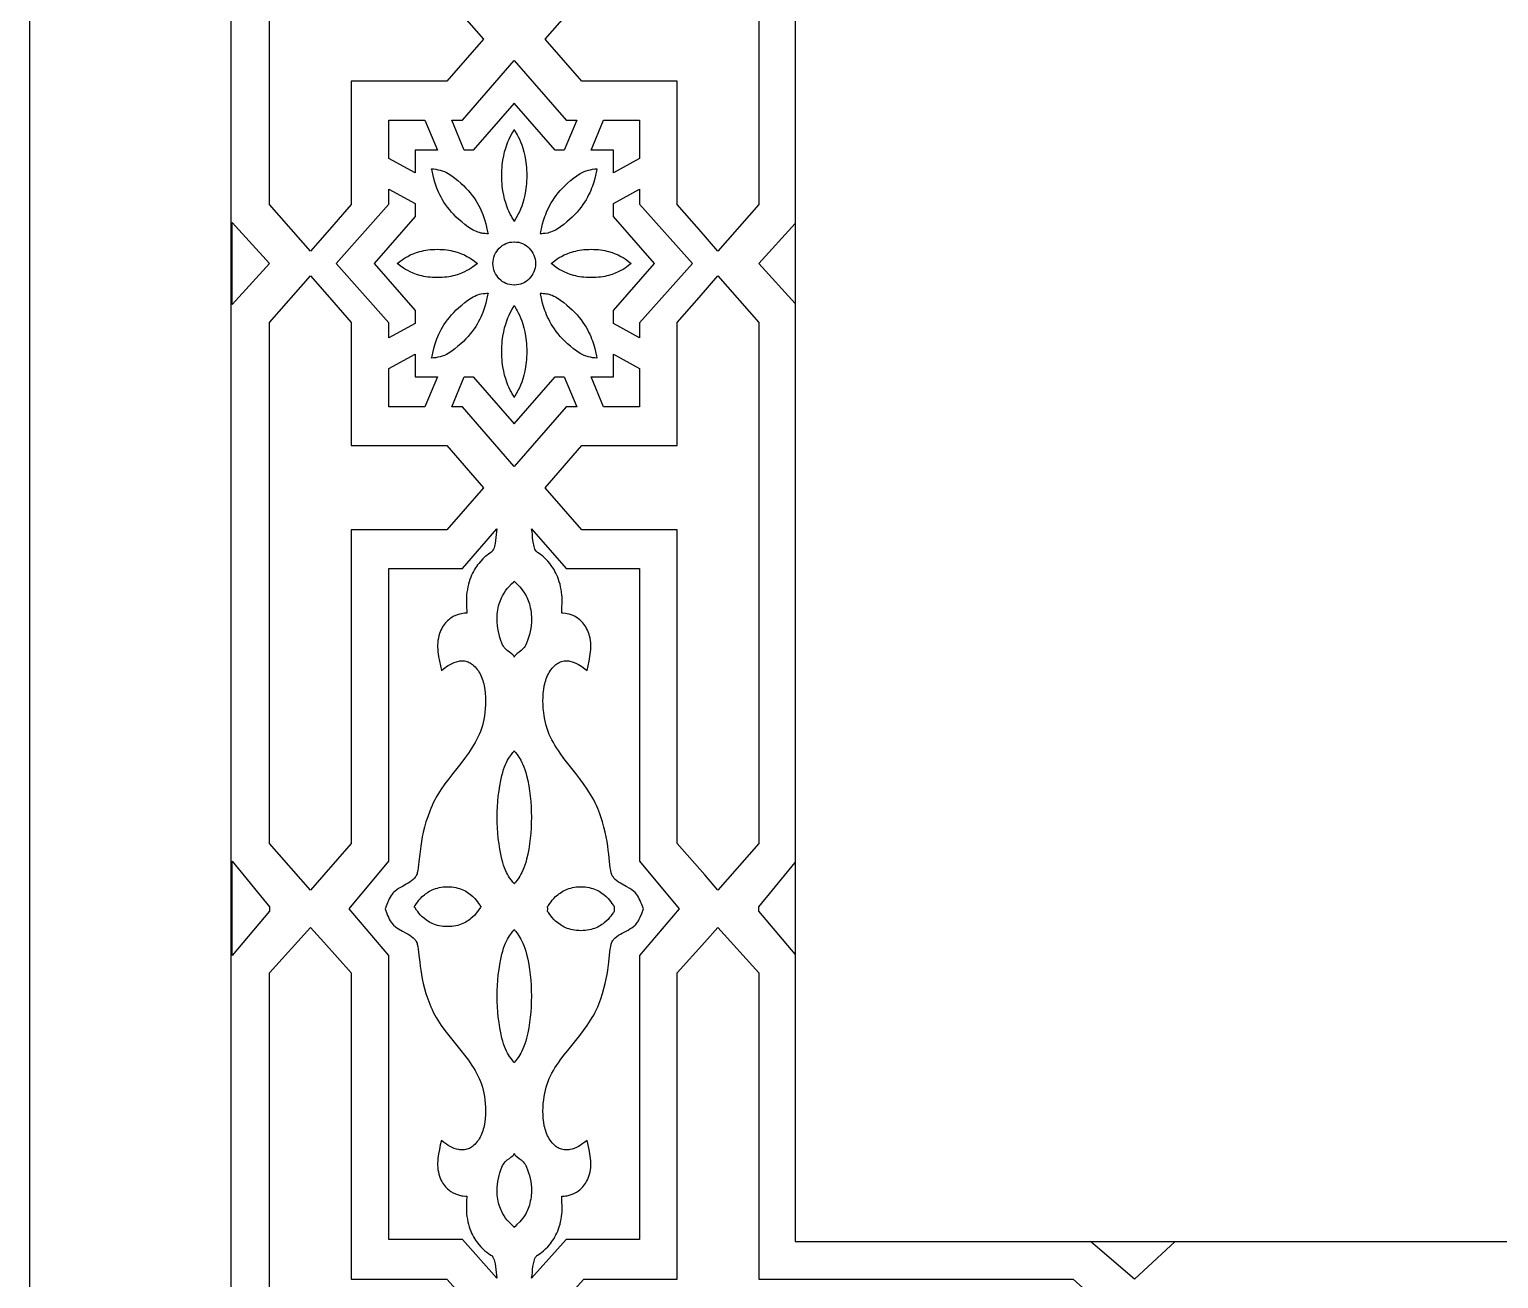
# Model space of a CAD drawing. Extents: x -350 to 350, y -610 to 610.
# Drawn here: x -350 to -167.8, y -524.8 to -369.9 of the extents above; entities that cross this region are included whole.
import ezdxf

# ---------------------------------------------------------------- set-up
doc = ezdxf.new("R2010")
doc.units = 0
for name, color, linetype in [('LAYER_1', 18, 'CONTINUOUS'), ('LAYER_10', 176, 'CONTINUOUS'), ('LAYER_2', 18, 'CONTINUOUS')]:
    doc.layers.add(name, color=color, linetype=linetype)

msp = doc.modelspace()

# ---------------------------------------------------------------- linework, layer by layer
at = {"layer": 'LAYER_1'}
msp.add_lwpolyline([(-350, -610), (350, -610), (350, 610), (-350, 610)], close=True, dxfattribs=at)
at = {"layer": 'LAYER_10'}
for points in [[(-325, 590), (-325, -590), (325, -590), (325, 590)], [(255, 520.25), (-255, 520.25), (-255, -520.25), (255, -520.25)]]:
    msp.add_lwpolyline(points, close=True, dxfattribs=at)
at = {"layer": 'LAYER_2'}
for points in [[(-313.48, -323.09), (-310.08, -326.99), (-310.08, -365.9), (-298.24, -365.9), (-293.68, -371.11), (-298.24, -376.33), (-310.08, -376.33), (-310.08, -391.6), (-312.78, -394.7), (-315.14, -397.4), (-320.2, -391.6), (-320.2, -326.99), (-315.14, -321.2)], [(-259.53, -326.99), (-259.53, -391.6), (-264.59, -397.4), (-266.94, -394.7), (-269.65, -391.6), (-269.65, -376.33), (-281.49, -376.33), (-286.04, -371.11), (-281.49, -365.9), (-269.65, -365.9), (-269.65, -326.99), (-266.24, -323.09), (-264.59, -321.2)], [(-283.42, -381.13), (-282.1, -381.13), (-283.65, -384.86), (-284.77, -384.86), (-289.86, -379.03), (-289.86, -379.03), (-289.86, -379.03), (-294.96, -384.86), (-296.07, -384.86), (-297.62, -381.13), (-296.3, -381.13), (-289.86, -373.76), (-289.86, -373.76), (-289.86, -373.76)], [(-299.39, -384.86), (-302.16, -384.86), (-302.16, -387.69), (-305.41, -385.9), (-305.41, -381.13), (-300.94, -381.13)], [(-289.87, -393.71), (-289.88, -393.66), (-289.93, -393.56), (-290.11, -393.27), (-290.22, -393.06), (-290.35, -392.81), (-290.49, -392.52), (-290.64, -392.19), (-290.78, -391.82), (-290.92, -391.41), (-291.05, -390.95), (-291.17, -390.46), (-291.27, -389.91), (-291.31, -389.62), (-291.34, -389.32), (-291.37, -389.01), (-291.39, -388.69), (-291.41, -388.36), (-291.41, -388.01), (-291.41, -387.67), (-291.39, -387.33), (-291.37, -387.01), (-291.34, -386.7), (-291.27, -386.11), (-291.17, -385.57), (-291.05, -385.07), (-290.92, -384.61), (-290.78, -384.2), (-290.64, -383.83), (-290.49, -383.5), (-290.35, -383.21), (-290.11, -382.76), (-289.93, -382.46), (-289.88, -382.37), (-289.87, -382.31), (-289.86, -382.31), (-289.86, -382.31), (-289.86, -382.31), (-289.86, -382.31), (-289.84, -382.37), (-289.79, -382.46), (-289.62, -382.76), (-289.5, -382.96), (-289.37, -383.21), (-289.23, -383.5), (-289.08, -383.83), (-288.94, -384.2), (-288.8, -384.61), (-288.67, -385.07), (-288.55, -385.57), (-288.46, -386.11), (-288.41, -386.4), (-288.38, -386.7), (-288.35, -387.01), (-288.33, -387.33), (-288.32, -387.67), (-288.31, -388.01), (-288.32, -388.36), (-288.33, -388.69), (-288.35, -389.01), (-288.38, -389.32), (-288.46, -389.91), (-288.55, -390.46), (-288.67, -390.95), (-288.8, -391.41), (-288.94, -391.82), (-289.08, -392.19), (-289.23, -392.52), (-289.37, -392.81), (-289.62, -393.27), (-289.79, -393.56), (-289.84, -393.66), (-289.86, -393.71), (-289.86, -393.71), (-289.86, -393.71), (-289.86, -393.71), (-289.86, -393.71), (-289.86, -393.71)], [(-274.31, -385.9), (-277.57, -387.69), (-277.57, -384.86), (-280.33, -384.86), (-278.78, -381.13), (-274.31, -381.13)], [(-300.13, -387.18), (-299.86, -387.2), (-299.59, -387.24), (-299.32, -387.29), (-299.05, -387.35), (-298.79, -387.43), (-298.53, -387.52), (-298.28, -387.64), (-298.05, -387.77), (-297.62, -388.06), (-297.21, -388.35), (-296.84, -388.65), (-296.49, -388.95), (-296.16, -389.26), (-295.85, -389.57), (-295.57, -389.88), (-295.31, -390.18), (-295.07, -390.49), (-294.84, -390.8), (-294.64, -391.11), (-294.46, -391.41), (-294.29, -391.71), (-294.13, -392), (-294, -392.28), (-293.87, -392.56), (-293.76, -392.83), (-293.66, -393.09), (-293.5, -393.58), (-293.38, -394.02), (-293.29, -394.41), (-293.17, -394.98), (-293.13, -395.15), (-293.11, -395.21), (-293.09, -395.24), (-293.09, -395.24), (-293.11, -395.23), (-293.14, -395.23), (-293.27, -395.23), (-293.46, -395.22), (-293.71, -395.2), (-293.85, -395.18), (-294.01, -395.15), (-294.18, -395.1), (-294.36, -395.05), (-294.55, -394.97), (-294.75, -394.89), (-294.96, -394.78), (-295.17, -394.65), (-295.6, -394.36), (-296, -394.07), (-296.38, -393.77), (-296.73, -393.47), (-297.06, -393.16), (-297.37, -392.85), (-297.65, -392.54), (-297.91, -392.24), (-298.15, -391.93), (-298.37, -391.62), (-298.58, -391.31), (-298.76, -391.01), (-298.93, -390.71), (-299.08, -390.42), (-299.22, -390.14), (-299.35, -389.86), (-299.46, -389.59), (-299.55, -389.33), (-299.72, -388.84), (-299.84, -388.4), (-299.93, -388.01), (-300.05, -387.44), (-300.09, -387.27), (-300.11, -387.21), (-300.13, -387.18), (-300.13, -387.18), (-300.13, -387.18)], [(-279.59, -387.18), (-279.59, -387.18), (-279.61, -387.21), (-279.63, -387.27), (-279.67, -387.44), (-279.79, -388.01), (-279.88, -388.4), (-280, -388.84), (-280.17, -389.33), (-280.27, -389.59), (-280.38, -389.86), (-280.5, -390.14), (-280.64, -390.42), (-280.79, -390.71), (-280.96, -391.01), (-281.14, -391.31), (-281.35, -391.62), (-281.57, -391.93), (-281.81, -392.24), (-282.07, -392.54), (-282.36, -392.85), (-282.66, -393.16), (-282.99, -393.47), (-283.34, -393.77), (-283.72, -394.07), (-284.12, -394.36), (-284.55, -394.65), (-284.76, -394.78), (-284.97, -394.89), (-285.17, -394.97), (-285.36, -395.05), (-285.54, -395.1), (-285.71, -395.15), (-286.01, -395.2), (-286.27, -395.22), (-286.46, -395.23), (-286.58, -395.23), (-286.62, -395.23), (-286.63, -395.24), (-286.63, -395.24), (-286.62, -395.21), (-286.6, -395.15), (-286.56, -394.98), (-286.44, -394.41), (-286.34, -394.02), (-286.22, -393.58), (-286.06, -393.09), (-285.96, -392.83), (-285.85, -392.56), (-285.73, -392.28), (-285.59, -392), (-285.43, -391.71), (-285.27, -391.41), (-285.08, -391.11), (-284.88, -390.8), (-284.66, -390.49), (-284.41, -390.18), (-284.15, -389.88), (-283.87, -389.57), (-283.56, -389.26), (-283.24, -388.95), (-282.88, -388.65), (-282.51, -388.35), (-282.1, -388.06), (-281.68, -387.77), (-281.44, -387.64), (-281.19, -387.52), (-280.94, -387.43), (-280.67, -387.35), (-280.41, -387.29), (-280.14, -387.24), (-279.86, -387.2), (-279.59, -387.18), (-279.59, -387.18)], [(-302.16, -391.49), (-302.16, -393.1), (-307.24, -398.92), (-307.24, -398.92), (-307.24, -398.92), (-307.24, -398.93), (-307.24, -398.93), (-302.16, -404.75), (-302.16, -406.35), (-305.41, -408.14), (-305.41, -406.29), (-311.96, -398.92), (-305.41, -391.56), (-305.41, -389.71)], [(-274.31, -391.56), (-267.76, -398.92), (-274.31, -406.29), (-274.31, -408.14), (-277.57, -406.35), (-277.57, -404.75), (-272.48, -398.93), (-272.49, -398.93), (-272.48, -398.92), (-272.49, -398.92), (-272.48, -398.92), (-277.57, -393.1), (-277.57, -391.49), (-274.31, -389.71)], [(-320.21, -398.92), (-324.86, -404.03), (-324.86, -398.92), (-324.86, -393.82)], [(-255, -403.88), (-259.51, -398.92), (-255, -393.97)], [(-299.4, -397.16), (-299.1, -397.17), (-298.8, -397.18), (-298.52, -397.21), (-298.24, -397.24), (-297.98, -397.28), (-297.72, -397.33), (-297.48, -397.38), (-297.25, -397.44), (-296.81, -397.57), (-296.41, -397.72), (-296.05, -397.87), (-295.73, -398.04), (-295.45, -398.2), (-295.2, -398.36), (-294.81, -398.64), (-294.55, -398.84), (-294.47, -398.89), (-294.42, -398.91), (-294.42, -398.91), (-294.43, -398.92), (-294.42, -398.94), (-294.42, -398.94), (-294.47, -398.96), (-294.55, -399.01), (-294.81, -399.21), (-294.99, -399.34), (-295.2, -399.49), (-295.45, -399.65), (-295.73, -399.81), (-296.05, -399.97), (-296.41, -400.13), (-296.81, -400.28), (-297.25, -400.41), (-297.48, -400.47), (-297.72, -400.52), (-297.98, -400.57), (-298.24, -400.61), (-298.52, -400.64), (-298.8, -400.66), (-299.1, -400.68), (-299.4, -400.68), (-299.71, -400.68), (-300.01, -400.66), (-300.29, -400.64), (-300.57, -400.61), (-300.83, -400.57), (-301.09, -400.52), (-301.33, -400.47), (-301.56, -400.41), (-302, -400.28), (-302.4, -400.13), (-302.76, -399.97), (-303.08, -399.81), (-303.36, -399.65), (-303.61, -399.49), (-304, -399.21), (-304.26, -399.01), (-304.33, -398.96), (-304.38, -398.94), (-304.38, -398.94), (-304.38, -398.92), (-304.38, -398.91), (-304.38, -398.91), (-304.33, -398.89), (-304.26, -398.84), (-304, -398.64), (-303.82, -398.51), (-303.61, -398.36), (-303.36, -398.2), (-303.08, -398.04), (-302.76, -397.87), (-302.4, -397.72), (-302, -397.57), (-301.56, -397.44), (-301.33, -397.38), (-301.09, -397.33), (-300.83, -397.28), (-300.57, -397.24), (-300.29, -397.21), (-300.01, -397.18), (-299.71, -397.17)], [(-289.84, -396.24), (-289.57, -396.26), (-289.31, -396.3), (-289.07, -396.36), (-288.83, -396.45), (-288.6, -396.57), (-288.38, -396.7), (-288.18, -396.85), (-288, -397.03), (-287.83, -397.22), (-287.68, -397.42), (-287.55, -397.64), (-287.44, -397.88), (-287.35, -398.12), (-287.28, -398.38), (-287.24, -398.65), (-287.22, -398.92), (-287.24, -399.2), (-287.28, -399.47), (-287.35, -399.72), (-287.44, -399.97), (-287.55, -400.21), (-287.68, -400.43), (-287.83, -400.63), (-288, -400.82), (-288.18, -401), (-288.38, -401.15), (-288.6, -401.28), (-288.83, -401.4), (-289.07, -401.48), (-289.31, -401.55), (-289.57, -401.59), (-289.84, -401.6), (-289.86, -401.6), (-289.88, -401.6), (-290.15, -401.59), (-290.41, -401.55), (-290.66, -401.48), (-290.9, -401.4), (-291.12, -401.28), (-291.34, -401.15), (-291.54, -401), (-291.72, -400.82), (-291.89, -400.63), (-292.04, -400.43), (-292.18, -400.21), (-292.29, -399.97), (-292.38, -399.72), (-292.44, -399.47), (-292.48, -399.2), (-292.5, -398.92), (-292.48, -398.65), (-292.44, -398.38), (-292.38, -398.12), (-292.29, -397.88), (-292.18, -397.64), (-292.04, -397.42), (-291.89, -397.22), (-291.72, -397.03), (-291.54, -396.85), (-291.34, -396.7), (-291.12, -396.57), (-290.9, -396.45), (-290.66, -396.36), (-290.41, -396.3), (-290.15, -396.26), (-289.88, -396.24), (-289.86, -396.24)], [(-280.32, -397.16), (-280.01, -397.17), (-279.72, -397.18), (-279.43, -397.21), (-279.16, -397.24), (-278.89, -397.28), (-278.64, -397.33), (-278.39, -397.38), (-278.16, -397.44), (-277.72, -397.57), (-277.33, -397.72), (-276.97, -397.87), (-276.65, -398.04), (-276.36, -398.2), (-276.11, -398.36), (-275.72, -398.64), (-275.47, -398.84), (-275.39, -398.89), (-275.34, -398.91), (-275.34, -398.91), (-275.35, -398.92), (-275.34, -398.94), (-275.34, -398.94), (-275.39, -398.96), (-275.47, -399.01), (-275.72, -399.21), (-275.9, -399.34), (-276.11, -399.49), (-276.36, -399.65), (-276.65, -399.81), (-276.97, -399.97), (-277.33, -400.13), (-277.72, -400.28), (-278.16, -400.41), (-278.39, -400.47), (-278.64, -400.52), (-278.89, -400.57), (-279.16, -400.61), (-279.43, -400.64), (-279.72, -400.66), (-280.01, -400.68), (-280.32, -400.68), (-280.63, -400.68), (-280.92, -400.66), (-281.21, -400.64), (-281.48, -400.61), (-281.75, -400.57), (-282, -400.52), (-282.24, -400.47), (-282.48, -400.41), (-282.91, -400.28), (-283.31, -400.13), (-283.67, -399.97), (-283.99, -399.81), (-284.28, -399.65), (-284.52, -399.49), (-284.91, -399.21), (-285.17, -399.01), (-285.25, -398.96), (-285.3, -398.94), (-285.3, -398.94), (-285.29, -398.92), (-285.3, -398.91), (-285.3, -398.91), (-285.25, -398.89), (-285.17, -398.84), (-284.91, -398.64), (-284.74, -398.51), (-284.52, -398.36), (-284.28, -398.2), (-283.99, -398.04), (-283.67, -397.87), (-283.31, -397.72), (-282.91, -397.57), (-282.48, -397.44), (-282.24, -397.38), (-282, -397.33), (-281.75, -397.28), (-281.48, -397.24), (-281.21, -397.21), (-280.92, -397.18), (-280.63, -397.17)], [(-312.78, -403.15), (-310.08, -406.24), (-310.08, -421.52), (-298.24, -421.52), (-293.68, -426.74), (-298.24, -431.95), (-310.08, -431.95), (-310.08, -470.86), (-313.48, -474.76), (-315.14, -476.65), (-320.2, -470.86), (-320.2, -406.24), (-315.14, -400.45)], [(-259.53, -406.24), (-259.53, -470.86), (-264.59, -476.65), (-266.24, -474.76), (-269.65, -470.86), (-269.65, -431.95), (-281.49, -431.95), (-286.04, -426.74), (-281.49, -421.52), (-269.65, -421.52), (-269.65, -406.24), (-266.94, -403.15), (-264.59, -400.45)], [(-293.09, -402.61), (-293.11, -402.64), (-293.13, -402.69), (-293.17, -402.87), (-293.29, -403.44), (-293.38, -403.83), (-293.5, -404.27), (-293.66, -404.76), (-293.76, -405.02), (-293.87, -405.29), (-294, -405.57), (-294.13, -405.85), (-294.29, -406.14), (-294.46, -406.44), (-294.64, -406.74), (-294.84, -407.05), (-295.07, -407.35), (-295.31, -407.66), (-295.57, -407.97), (-295.85, -408.28), (-296.16, -408.59), (-296.49, -408.9), (-296.84, -409.2), (-297.21, -409.5), (-297.62, -409.79), (-298.05, -410.08), (-298.28, -410.21), (-298.53, -410.33), (-298.79, -410.42), (-299.05, -410.5), (-299.32, -410.56), (-299.59, -410.61), (-299.86, -410.64), (-300.13, -410.67), (-300.13, -410.67), (-300.13, -410.67), (-300.13, -410.67), (-300.11, -410.64), (-300.09, -410.58), (-300.05, -410.41), (-299.93, -409.84), (-299.84, -409.45), (-299.72, -409.01), (-299.55, -408.52), (-299.46, -408.26), (-299.35, -407.99), (-299.22, -407.71), (-299.08, -407.43), (-298.93, -407.13), (-298.76, -406.84), (-298.58, -406.53), (-298.37, -406.23), (-298.15, -405.92), (-297.91, -405.61), (-297.65, -405.3), (-297.37, -404.99), (-297.06, -404.69), (-296.73, -404.38), (-296.38, -404.08), (-296, -403.78), (-295.6, -403.49), (-295.17, -403.2), (-294.96, -403.07), (-294.75, -402.96), (-294.55, -402.87), (-294.36, -402.8), (-294.18, -402.75), (-294.01, -402.7), (-293.71, -402.65), (-293.46, -402.63), (-293.27, -402.62), (-293.14, -402.62), (-293.11, -402.62), (-293.09, -402.61)], [(-286.63, -402.61), (-286.62, -402.62), (-286.58, -402.62), (-286.46, -402.62), (-286.27, -402.63), (-286.01, -402.65), (-285.87, -402.67), (-285.71, -402.7), (-285.54, -402.75), (-285.36, -402.8), (-285.17, -402.87), (-284.97, -402.96), (-284.76, -403.07), (-284.55, -403.2), (-284.12, -403.49), (-283.72, -403.78), (-283.34, -404.08), (-282.99, -404.38), (-282.66, -404.69), (-282.36, -404.99), (-282.07, -405.3), (-281.81, -405.61), (-281.57, -405.92), (-281.35, -406.23), (-281.14, -406.53), (-280.96, -406.84), (-280.79, -407.13), (-280.64, -407.43), (-280.5, -407.71), (-280.38, -407.99), (-280.27, -408.26), (-280.17, -408.52), (-280, -409.01), (-279.88, -409.45), (-279.79, -409.84), (-279.67, -410.41), (-279.63, -410.58), (-279.61, -410.64), (-279.59, -410.67), (-279.59, -410.67), (-279.59, -410.67), (-279.59, -410.67), (-279.86, -410.64), (-280.14, -410.61), (-280.41, -410.56), (-280.67, -410.5), (-280.94, -410.42), (-281.19, -410.33), (-281.44, -410.21), (-281.68, -410.08), (-282.1, -409.79), (-282.51, -409.5), (-282.88, -409.2), (-283.24, -408.9), (-283.56, -408.59), (-283.87, -408.28), (-284.15, -407.97), (-284.41, -407.66), (-284.66, -407.35), (-284.88, -407.05), (-285.08, -406.74), (-285.27, -406.44), (-285.43, -406.14), (-285.59, -405.85), (-285.73, -405.57), (-285.85, -405.29), (-285.96, -405.02), (-286.06, -404.76), (-286.22, -404.27), (-286.34, -403.83), (-286.44, -403.44), (-286.56, -402.87), (-286.6, -402.69), (-286.62, -402.64), (-286.63, -402.61)], [(-289.87, -415.54), (-289.88, -415.48), (-289.93, -415.39), (-290.11, -415.09), (-290.22, -414.88), (-290.35, -414.64), (-290.49, -414.35), (-290.64, -414.02), (-290.78, -413.65), (-290.92, -413.24), (-291.05, -412.78), (-291.17, -412.28), (-291.27, -411.74), (-291.31, -411.45), (-291.34, -411.15), (-291.37, -410.84), (-291.39, -410.52), (-291.41, -410.18), (-291.41, -409.84), (-291.41, -409.49), (-291.39, -409.16), (-291.37, -408.83), (-291.34, -408.52), (-291.27, -407.94), (-291.17, -407.39), (-291.05, -406.89), (-290.92, -406.44), (-290.78, -406.02), (-290.64, -405.65), (-290.49, -405.33), (-290.35, -405.04), (-290.11, -404.58), (-289.93, -404.28), (-289.88, -404.19), (-289.87, -404.14), (-289.86, -404.14), (-289.86, -404.14), (-289.86, -404.14), (-289.86, -404.14), (-289.86, -404.14), (-289.86, -404.14), (-289.84, -404.19), (-289.79, -404.28), (-289.62, -404.58), (-289.5, -404.79), (-289.37, -405.04), (-289.23, -405.33), (-289.08, -405.65), (-288.94, -406.02), (-288.8, -406.44), (-288.67, -406.89), (-288.55, -407.39), (-288.46, -407.94), (-288.41, -408.22), (-288.38, -408.52), (-288.35, -408.83), (-288.33, -409.16), (-288.32, -409.49), (-288.31, -409.84), (-288.32, -410.18), (-288.33, -410.52), (-288.35, -410.84), (-288.38, -411.15), (-288.46, -411.74), (-288.55, -412.28), (-288.67, -412.78), (-288.8, -413.24), (-288.94, -413.65), (-289.08, -414.02), (-289.23, -414.35), (-289.37, -414.64), (-289.62, -415.09), (-289.79, -415.39), (-289.84, -415.48), (-289.86, -415.54), (-289.86, -415.54), (-289.86, -415.54), (-289.86, -415.54)], [(-302.16, -412.99), (-299.39, -412.99), (-300.94, -416.72), (-305.41, -416.72), (-305.41, -411.94), (-302.16, -410.16)], [(-274.31, -411.94), (-274.31, -416.72), (-278.78, -416.72), (-280.33, -412.99), (-277.57, -412.99), (-277.57, -410.16)], [(-282.1, -416.72), (-283.42, -416.72), (-289.86, -424.09), (-289.86, -424.09), (-289.86, -424.09), (-296.3, -416.72), (-297.62, -416.72), (-296.07, -412.99), (-294.96, -412.99), (-289.86, -418.82), (-289.86, -418.82), (-289.86, -418.82), (-284.77, -412.99), (-283.65, -412.99)], [(-292.01, -431.84), (-292.07, -432.19), (-292.11, -432.56), (-292.15, -432.93), (-292.19, -433.3), (-292.24, -433.66), (-292.28, -433.83), (-292.32, -434.01), (-292.37, -434.18), (-292.44, -434.34), (-292.51, -434.5), (-292.6, -434.65), (-292.65, -434.7), (-292.75, -434.76), (-293.06, -434.98), (-293.27, -435.14), (-293.5, -435.33), (-293.75, -435.56), (-294.01, -435.83), (-294.27, -436.14), (-294.41, -436.31), (-294.54, -436.49), (-294.67, -436.69), (-294.79, -436.89), (-294.92, -437.11), (-295.04, -437.34), (-295.15, -437.59), (-295.26, -437.85), (-295.36, -438.12), (-295.45, -438.4), (-295.54, -438.7), (-295.62, -439.02), (-295.68, -439.35), (-295.74, -439.69), (-295.77, -440.01), (-295.79, -440.33), (-295.8, -440.66), (-295.79, -440.98), (-295.77, -441.63), (-295.76, -441.96), (-295.75, -442.28), (-295.9, -442.29), (-296.04, -442.3), (-296.22, -442.32), (-296.42, -442.36), (-296.65, -442.42), (-296.9, -442.5), (-297.16, -442.6), (-297.43, -442.73), (-297.57, -442.81), (-297.71, -442.9), (-297.85, -443), (-297.98, -443.11), (-298.12, -443.23), (-298.25, -443.36), (-298.38, -443.5), (-298.5, -443.65), (-298.62, -443.82), (-298.74, -443.99), (-298.84, -444.19), (-298.95, -444.39), (-299.04, -444.61), (-299.13, -444.84), (-299.21, -445.12), (-299.27, -445.39), (-299.32, -445.67), (-299.35, -445.96), (-299.36, -446.24), (-299.36, -446.53), (-299.35, -446.82), (-299.33, -447.11), (-299.29, -447.4), (-299.25, -447.69), (-299.15, -448.27), (-298.9, -449.41), (-298.63, -449.2), (-298.46, -449.07), (-298.26, -448.93), (-298.05, -448.79), (-297.81, -448.66), (-297.57, -448.53), (-297.31, -448.42), (-297.03, -448.32), (-296.75, -448.25), (-296.61, -448.23), (-296.47, -448.21), (-296.32, -448.21), (-296.18, -448.21), (-296.03, -448.22), (-295.88, -448.25), (-295.74, -448.29), (-295.59, -448.34), (-295.45, -448.4), (-295.3, -448.48), (-295.16, -448.57), (-295.02, -448.67), (-294.86, -448.81), (-294.71, -448.96), (-294.57, -449.12), (-294.44, -449.28), (-294.31, -449.46), (-294.2, -449.64), (-294.1, -449.83), (-294, -450.02), (-293.91, -450.22), (-293.83, -450.43), (-293.76, -450.64), (-293.7, -450.86), (-293.64, -451.08), (-293.59, -451.3), (-293.51, -451.76), (-293.46, -452.23), (-293.43, -452.71), (-293.42, -453.18), (-293.43, -453.66), (-293.46, -454.13), (-293.51, -454.6), (-293.57, -455.05), (-293.64, -455.49), (-293.72, -455.87), (-293.81, -456.24), (-293.93, -456.61), (-294.06, -456.97), (-294.2, -457.33), (-294.36, -457.67), (-294.53, -458.02), (-294.72, -458.36), (-294.91, -458.69), (-295.12, -459.02), (-295.33, -459.35), (-295.55, -459.67), (-296.02, -460.31), (-296.5, -460.94), (-297.49, -462.19), (-297.98, -462.83), (-298.46, -463.46), (-298.91, -464.11), (-299.13, -464.44), (-299.34, -464.78), (-299.53, -465.12), (-299.72, -465.46), (-299.9, -465.81), (-300.06, -466.16), (-300.21, -466.51), (-300.35, -466.86), (-300.6, -467.54), (-300.81, -468.2), (-300.99, -468.84), (-301.14, -469.46), (-301.27, -470.06), (-301.37, -470.63), (-301.46, -471.18), (-301.58, -472.19), (-301.68, -473.09), (-301.72, -473.5), (-301.77, -473.87), (-301.82, -474.21), (-301.89, -474.51), (-301.92, -474.63), (-301.97, -474.75), (-302.02, -474.86), (-302.08, -474.96), (-302.15, -475.06), (-302.23, -475.16), (-302.4, -475.34), (-302.59, -475.5), (-302.8, -475.65), (-303.02, -475.79), (-303.26, -475.92), (-303.74, -476.19), (-303.98, -476.32), (-304.22, -476.46), (-304.44, -476.61), (-304.65, -476.77), (-304.84, -476.95), (-304.93, -477.04), (-305.01, -477.14), (-305.14, -477.32), (-305.26, -477.52), (-305.37, -477.72), (-305.47, -477.94), (-305.67, -478.43), (-305.88, -478.99), (-305.67, -479.55), (-305.57, -479.79), (-305.47, -480.02), (-305.37, -480.24), (-305.26, -480.44), (-305.14, -480.62), (-305.01, -480.8), (-304.84, -480.99), (-304.65, -481.16), (-304.44, -481.31), (-304.22, -481.46), (-303.74, -481.73), (-303.26, -481.98), (-303.02, -482.11), (-302.8, -482.25), (-302.59, -482.4), (-302.4, -482.55), (-302.23, -482.72), (-302.15, -482.82), (-302.08, -482.91), (-302.02, -483.02), (-301.97, -483.12), (-301.92, -483.24), (-301.89, -483.35), (-301.82, -483.65), (-301.77, -483.98), (-301.68, -484.73), (-301.58, -485.6), (-301.52, -486.08), (-301.46, -486.59), (-301.37, -487.12), (-301.27, -487.67), (-301.14, -488.25), (-300.99, -488.85), (-300.81, -489.48), (-300.6, -490.12), (-300.35, -490.78), (-300.21, -491.11), (-300.06, -491.46), (-299.9, -491.8), (-299.72, -492.14), (-299.53, -492.47), (-299.34, -492.8), (-299.13, -493.12), (-298.91, -493.44), (-298.46, -494.07), (-297.98, -494.69), (-297.49, -495.31), (-296.5, -496.53), (-296.02, -497.14), (-295.55, -497.76), (-295.33, -498.07), (-295.12, -498.39), (-294.91, -498.71), (-294.72, -499.03), (-294.53, -499.36), (-294.36, -499.69), (-294.2, -500.03), (-294.06, -500.38), (-293.93, -500.73), (-293.81, -501.08), (-293.72, -501.45), (-293.64, -501.82), (-293.57, -502.24), (-293.51, -502.68), (-293.46, -503.13), (-293.43, -503.59), (-293.42, -504.05), (-293.43, -504.51), (-293.46, -504.98), (-293.51, -505.43), (-293.59, -505.88), (-293.64, -506.09), (-293.7, -506.31), (-293.76, -506.52), (-293.83, -506.72), (-293.91, -506.92), (-294, -507.12), (-294.1, -507.31), (-294.2, -507.49), (-294.31, -507.67), (-294.44, -507.84), (-294.57, -508), (-294.71, -508.15), (-294.86, -508.29), (-295.02, -508.43), (-295.16, -508.53), (-295.3, -508.62), (-295.45, -508.7), (-295.59, -508.76), (-295.74, -508.8), (-295.88, -508.84), (-296.03, -508.86), (-296.18, -508.88), (-296.32, -508.88), (-296.47, -508.88), (-296.61, -508.86), (-296.75, -508.84), (-297.03, -508.77), (-297.31, -508.68), (-297.57, -508.57), (-297.81, -508.44), (-298.05, -508.31), (-298.26, -508.18), (-298.63, -507.92), (-298.9, -507.71), (-299.03, -508.26), (-299.15, -508.82), (-299.25, -509.38), (-299.29, -509.66), (-299.33, -509.94), (-299.35, -510.23), (-299.36, -510.51), (-299.36, -510.79), (-299.35, -511.07), (-299.32, -511.34), (-299.27, -511.61), (-299.21, -511.88), (-299.13, -512.14), (-299.04, -512.37), (-298.95, -512.59), (-298.84, -512.78), (-298.74, -512.97), (-298.62, -513.14), (-298.5, -513.3), (-298.38, -513.45), (-298.25, -513.59), (-298.12, -513.71), (-297.98, -513.83), (-297.85, -513.93), (-297.71, -514.03), (-297.43, -514.19), (-297.16, -514.32), (-296.9, -514.42), (-296.65, -514.5), (-296.42, -514.55), (-296.22, -514.59), (-295.9, -514.62), (-295.75, -514.63), (-295.77, -515.26), (-295.79, -515.89), (-295.8, -516.21), (-295.79, -516.52), (-295.77, -516.84), (-295.74, -517.15), (-295.68, -517.48), (-295.62, -517.8), (-295.54, -518.1), (-295.45, -518.4), (-295.36, -518.67), (-295.26, -518.94), (-295.15, -519.19), (-295.04, -519.42), (-294.92, -519.65), (-294.79, -519.86), (-294.67, -520.06), (-294.54, -520.25), (-294.27, -520.59), (-294.01, -520.9), (-293.75, -521.16), (-293.5, -521.38), (-293.27, -521.56), (-293.06, -521.72), (-292.75, -521.93), (-292.65, -521.99), (-292.6, -522.04), (-292.51, -522.18), (-292.44, -522.34), (-292.37, -522.5), (-292.32, -522.66), (-292.28, -522.83), (-292.24, -523), (-292.19, -523.35), (-292.15, -523.71), (-292.11, -524.07), (-292.07, -524.42), (-292.01, -524.77), (-296.3, -519.99), (-305.41, -519.99), (-305.41, -517.85), (-305.41, -488.25), (-305.41, -484.75), (-310.34, -478.99), (-305.41, -473.07), (-305.41, -469.46), (-305.41, -438.97), (-305.41, -436.76), (-296.3, -436.76)], [(-283.42, -436.76), (-274.31, -436.76), (-274.31, -438.97), (-274.31, -469.46), (-274.31, -473.07), (-269.39, -478.99), (-274.31, -484.75), (-274.31, -488.25), (-274.31, -517.85), (-274.31, -519.99), (-283.42, -519.99), (-287.72, -524.77), (-287.65, -524.42), (-287.61, -524.07), (-287.58, -523.71), (-287.54, -523.35), (-287.48, -523), (-287.45, -522.83), (-287.4, -522.66), (-287.35, -522.5), (-287.29, -522.34), (-287.21, -522.18), (-287.12, -522.04), (-287.07, -521.99), (-286.98, -521.93), (-286.66, -521.72), (-286.45, -521.56), (-286.22, -521.38), (-285.97, -521.16), (-285.71, -520.9), (-285.45, -520.59), (-285.32, -520.43), (-285.19, -520.25), (-285.06, -520.06), (-284.93, -519.86), (-284.81, -519.65), (-284.69, -519.42), (-284.57, -519.19), (-284.46, -518.94), (-284.36, -518.67), (-284.27, -518.4), (-284.18, -518.1), (-284.11, -517.8), (-284.04, -517.48), (-283.98, -517.15), (-283.95, -516.84), (-283.93, -516.52), (-283.93, -516.21), (-283.93, -515.89), (-283.96, -515.26), (-283.97, -514.95), (-283.97, -514.63), (-283.82, -514.62), (-283.68, -514.61), (-283.51, -514.59), (-283.3, -514.55), (-283.07, -514.5), (-282.82, -514.42), (-282.56, -514.32), (-282.29, -514.19), (-282.15, -514.11), (-282.01, -514.03), (-281.88, -513.93), (-281.74, -513.83), (-281.61, -513.71), (-281.47, -513.59), (-281.35, -513.45), (-281.22, -513.3), (-281.1, -513.14), (-280.99, -512.97), (-280.88, -512.78), (-280.78, -512.59), (-280.68, -512.37), (-280.59, -512.14), (-280.51, -511.88), (-280.45, -511.61), (-280.4, -511.34), (-280.37, -511.07), (-280.36, -510.79), (-280.36, -510.51), (-280.37, -510.23), (-280.4, -509.94), (-280.43, -509.66), (-280.47, -509.38), (-280.57, -508.82), (-280.82, -507.71), (-281.09, -507.92), (-281.46, -508.18), (-281.67, -508.31), (-281.91, -508.44), (-282.16, -508.57), (-282.42, -508.68), (-282.69, -508.77), (-282.97, -508.84), (-283.11, -508.86), (-283.25, -508.88), (-283.4, -508.88), (-283.55, -508.88), (-283.69, -508.86), (-283.84, -508.84), (-283.98, -508.8), (-284.13, -508.76), (-284.27, -508.7), (-284.42, -508.62), (-284.56, -508.53), (-284.7, -508.43), (-284.86, -508.29), (-285.01, -508.15), (-285.15, -508), (-285.29, -507.84), (-285.41, -507.67), (-285.52, -507.49), (-285.63, -507.31), (-285.72, -507.12), (-285.81, -506.92), (-285.89, -506.72), (-285.96, -506.52), (-286.02, -506.31), (-286.08, -506.09), (-286.13, -505.88), (-286.21, -505.43), (-286.26, -504.98), (-286.29, -504.51), (-286.3, -504.05), (-286.29, -503.59), (-286.26, -503.13), (-286.21, -502.68), (-286.15, -502.24), (-286.08, -501.82), (-286, -501.45), (-285.91, -501.08), (-285.79, -500.73), (-285.66, -500.38), (-285.52, -500.03), (-285.36, -499.69), (-285.19, -499.36), (-285, -499.03), (-284.81, -498.71), (-284.6, -498.39), (-284.39, -498.07), (-284.17, -497.76), (-283.71, -497.14), (-283.22, -496.53), (-282.23, -495.31), (-281.74, -494.69), (-281.27, -494.07), (-280.81, -493.44), (-280.59, -493.12), (-280.39, -492.8), (-280.19, -492.47), (-280, -492.14), (-279.82, -491.8), (-279.66, -491.46), (-279.51, -491.11), (-279.37, -490.78), (-279.12, -490.12), (-278.91, -489.48), (-278.73, -488.85), (-278.58, -488.25), (-278.45, -487.67), (-278.35, -487.12), (-278.27, -486.59), (-278.14, -485.6), (-278.04, -484.73), (-278, -484.34), (-277.95, -483.98), (-277.9, -483.65), (-277.84, -483.35), (-277.8, -483.24), (-277.76, -483.12), (-277.7, -483.02), (-277.64, -482.91), (-277.57, -482.82), (-277.5, -482.72), (-277.33, -482.55), (-277.13, -482.4), (-276.92, -482.25), (-276.7, -482.11), (-276.46, -481.98), (-275.98, -481.73), (-275.74, -481.6), (-275.51, -481.46), (-275.28, -481.31), (-275.07, -481.16), (-274.88, -480.99), (-274.79, -480.9), (-274.71, -480.8), (-274.58, -480.62), (-274.46, -480.44), (-274.35, -480.24), (-274.25, -480.02), (-274.05, -479.55), (-273.84, -478.99), (-274.05, -478.43), (-274.15, -478.18), (-274.25, -477.94), (-274.35, -477.72), (-274.46, -477.52), (-274.58, -477.32), (-274.71, -477.14), (-274.88, -476.95), (-275.07, -476.77), (-275.28, -476.61), (-275.51, -476.46), (-275.98, -476.19), (-276.46, -475.92), (-276.7, -475.79), (-276.92, -475.65), (-277.13, -475.5), (-277.33, -475.34), (-277.5, -475.16), (-277.57, -475.06), (-277.64, -474.96), (-277.7, -474.86), (-277.76, -474.75), (-277.8, -474.63), (-277.84, -474.51), (-277.9, -474.21), (-277.95, -473.87), (-278.04, -473.09), (-278.14, -472.19), (-278.2, -471.7), (-278.27, -471.18), (-278.35, -470.63), (-278.45, -470.06), (-278.58, -469.46), (-278.73, -468.84), (-278.91, -468.2), (-279.12, -467.54), (-279.24, -467.2), (-279.37, -466.86), (-279.51, -466.51), (-279.66, -466.16), (-279.82, -465.81), (-280, -465.46), (-280.19, -465.12), (-280.39, -464.78), (-280.59, -464.44), (-280.81, -464.11), (-281.27, -463.46), (-281.74, -462.83), (-282.23, -462.19), (-283.22, -460.94), (-283.71, -460.31), (-284.17, -459.67), (-284.39, -459.35), (-284.6, -459.02), (-284.81, -458.69), (-285, -458.36), (-285.19, -458.02), (-285.36, -457.67), (-285.52, -457.33), (-285.66, -456.97), (-285.79, -456.61), (-285.91, -456.24), (-286, -455.87), (-286.08, -455.49), (-286.15, -455.05), (-286.21, -454.6), (-286.26, -454.13), (-286.29, -453.66), (-286.3, -453.18), (-286.29, -452.71), (-286.26, -452.23), (-286.21, -451.76), (-286.13, -451.3), (-286.08, -451.08), (-286.02, -450.86), (-285.96, -450.64), (-285.89, -450.43), (-285.81, -450.22), (-285.72, -450.02), (-285.63, -449.83), (-285.52, -449.64), (-285.41, -449.46), (-285.29, -449.28), (-285.15, -449.12), (-285.01, -448.96), (-284.86, -448.81), (-284.7, -448.67), (-284.56, -448.57), (-284.42, -448.48), (-284.27, -448.4), (-284.13, -448.34), (-283.98, -448.29), (-283.84, -448.25), (-283.69, -448.22), (-283.55, -448.21), (-283.4, -448.21), (-283.25, -448.21), (-283.11, -448.23), (-282.97, -448.25), (-282.69, -448.32), (-282.42, -448.42), (-282.16, -448.53), (-281.91, -448.66), (-281.67, -448.79), (-281.46, -448.93), (-281.09, -449.2), (-280.82, -449.41), (-280.69, -448.85), (-280.57, -448.27), (-280.47, -447.69), (-280.43, -447.4), (-280.4, -447.11), (-280.37, -446.82), (-280.36, -446.53), (-280.36, -446.24), (-280.37, -445.96), (-280.4, -445.67), (-280.45, -445.39), (-280.51, -445.12), (-280.59, -444.84), (-280.68, -444.61), (-280.78, -444.39), (-280.88, -444.19), (-280.99, -443.99), (-281.1, -443.82), (-281.22, -443.65), (-281.35, -443.5), (-281.47, -443.36), (-281.61, -443.23), (-281.74, -443.11), (-281.88, -443), (-282.01, -442.9), (-282.29, -442.73), (-282.56, -442.6), (-282.82, -442.5), (-283.07, -442.42), (-283.3, -442.36), (-283.51, -442.32), (-283.82, -442.29), (-283.97, -442.28), (-283.96, -441.63), (-283.93, -440.98), (-283.93, -440.66), (-283.93, -440.33), (-283.95, -440.01), (-283.98, -439.69), (-284.04, -439.35), (-284.11, -439.02), (-284.18, -438.7), (-284.27, -438.4), (-284.36, -438.12), (-284.46, -437.85), (-284.57, -437.59), (-284.69, -437.34), (-284.81, -437.11), (-284.93, -436.89), (-285.06, -436.69), (-285.19, -436.49), (-285.45, -436.14), (-285.71, -435.83), (-285.97, -435.56), (-286.22, -435.33), (-286.45, -435.14), (-286.66, -434.98), (-286.98, -434.76), (-287.07, -434.7), (-287.12, -434.65), (-287.21, -434.5), (-287.29, -434.34), (-287.35, -434.18), (-287.4, -434.01), (-287.45, -433.83), (-287.48, -433.66), (-287.54, -433.3), (-287.58, -432.93), (-287.61, -432.56), (-287.65, -432.19), (-287.72, -431.84)], [(-289.86, -438.32), (-289.83, -438.37), (-289.76, -438.44), (-289.52, -438.67), (-289.36, -438.83), (-289.18, -439.02), (-288.99, -439.25), (-288.79, -439.51), (-288.59, -439.81), (-288.4, -440.15), (-288.31, -440.33), (-288.22, -440.52), (-288.14, -440.73), (-288.06, -440.94), (-287.99, -441.16), (-287.92, -441.4), (-287.87, -441.65), (-287.82, -441.9), (-287.78, -442.17), (-287.75, -442.45), (-287.73, -442.74), (-287.73, -443.05), (-287.74, -443.43), (-287.77, -443.81), (-287.82, -444.19), (-287.89, -444.56), (-287.97, -444.94), (-288.08, -445.31), (-288.2, -445.67), (-288.33, -446.03), (-288.42, -446.21), (-288.52, -446.38), (-288.63, -446.54), (-288.75, -446.68), (-288.87, -446.81), (-289, -446.93), (-289.25, -447.13), (-289.48, -447.31), (-289.68, -447.46), (-289.75, -447.54), (-289.81, -447.62), (-289.84, -447.69), (-289.86, -447.77), (-289.86, -447.77), (-289.86, -447.77), (-289.86, -447.77), (-289.86, -447.77), (-289.86, -447.77), (-289.87, -447.77), (-289.88, -447.69), (-289.92, -447.62), (-289.97, -447.54), (-290.05, -447.46), (-290.24, -447.31), (-290.47, -447.13), (-290.72, -446.93), (-290.85, -446.81), (-290.98, -446.68), (-291.1, -446.54), (-291.21, -446.38), (-291.31, -446.21), (-291.39, -446.03), (-291.53, -445.67), (-291.64, -445.31), (-291.75, -444.94), (-291.83, -444.56), (-291.9, -444.19), (-291.95, -443.81), (-291.98, -443.43), (-292, -443.05), (-291.99, -442.74), (-291.97, -442.45), (-291.94, -442.17), (-291.9, -441.9), (-291.86, -441.65), (-291.8, -441.4), (-291.73, -441.16), (-291.66, -440.94), (-291.58, -440.73), (-291.5, -440.52), (-291.41, -440.33), (-291.32, -440.15), (-291.13, -439.81), (-290.93, -439.51), (-290.73, -439.25), (-290.54, -439.02), (-290.2, -438.67), (-289.96, -438.44), (-289.89, -438.37), (-289.87, -438.34), (-289.87, -438.32), (-289.86, -438.32), (-289.86, -438.32), (-289.86, -438.32)], [(-289.86, -459.37), (-289.84, -459.4), (-289.81, -459.44), (-289.69, -459.59), (-289.5, -459.83), (-289.28, -460.14), (-289.16, -460.34), (-289.03, -460.55), (-288.9, -460.8), (-288.78, -461.07), (-288.66, -461.36), (-288.54, -461.68), (-288.43, -462.04), (-288.33, -462.42), (-288.19, -463.05), (-288.07, -463.7), (-287.97, -464.34), (-287.89, -464.99), (-287.82, -465.65), (-287.77, -466.31), (-287.75, -466.96), (-287.74, -467.62), (-287.75, -468.28), (-287.77, -468.94), (-287.82, -469.6), (-287.89, -470.25), (-287.97, -470.91), (-288.07, -471.55), (-288.19, -472.19), (-288.33, -472.83), (-288.43, -473.21), (-288.54, -473.56), (-288.66, -473.89), (-288.78, -474.18), (-288.9, -474.45), (-289.03, -474.69), (-289.16, -474.91), (-289.28, -475.11), (-289.5, -475.42), (-289.69, -475.65), (-289.81, -475.8), (-289.84, -475.85), (-289.86, -475.88), (-289.86, -475.88), (-289.86, -475.88), (-289.86, -475.88), (-289.86, -475.88), (-289.86, -475.88), (-289.87, -475.88), (-289.88, -475.85), (-289.91, -475.8), (-290.04, -475.65), (-290.22, -475.42), (-290.44, -475.11), (-290.57, -474.91), (-290.69, -474.69), (-290.82, -474.45), (-290.94, -474.18), (-291.07, -473.89), (-291.18, -473.56), (-291.29, -473.21), (-291.39, -472.83), (-291.53, -472.19), (-291.65, -471.55), (-291.75, -470.91), (-291.84, -470.25), (-291.9, -469.6), (-291.95, -468.94), (-291.98, -468.28), (-291.99, -467.62), (-291.98, -466.96), (-291.95, -466.31), (-291.9, -465.65), (-291.84, -464.99), (-291.75, -464.34), (-291.65, -463.7), (-291.53, -463.05), (-291.39, -462.42), (-291.29, -462.04), (-291.18, -461.68), (-291.07, -461.36), (-290.94, -461.07), (-290.82, -460.8), (-290.69, -460.55), (-290.57, -460.34), (-290.44, -460.14), (-290.22, -459.83), (-290.04, -459.59), (-289.91, -459.44), (-289.88, -459.4), (-289.87, -459.37), (-289.86, -459.37), (-289.86, -459.37), (-289.86, -459.37), (-289.86, -459.37), (-289.86, -459.37)], [(-320.2, -478.71), (-320.2, -478.99), (-320.2, -479.28), (-324.86, -484.75), (-324.86, -478.99), (-324.86, -473.07)], [(-255, -484.59), (-259.53, -479.28), (-259.53, -478.99), (-259.53, -478.71), (-255, -473.24)], [(-298.13, -476.23), (-297.85, -476.24), (-297.59, -476.26), (-297.34, -476.29), (-297.1, -476.34), (-296.86, -476.39), (-296.65, -476.46), (-296.44, -476.53), (-296.24, -476.61), (-296.05, -476.7), (-295.87, -476.8), (-295.7, -476.9), (-295.54, -477.01), (-295.25, -477.23), (-295, -477.45), (-294.77, -477.68), (-294.58, -477.9), (-294.42, -478.11), (-294.29, -478.29), (-294.1, -478.57), (-294.04, -478.64), (-294.02, -478.66), (-294, -478.67), (-294, -478.67), (-294, -478.68), (-294.01, -478.68), (-294.02, -478.71), (-294.01, -478.74), (-294, -478.74), (-294, -478.74), (-294, -478.75), (-294.02, -478.75), (-294.04, -478.77), (-294.1, -478.85), (-294.29, -479.13), (-294.42, -479.31), (-294.58, -479.52), (-294.77, -479.74), (-295, -479.97), (-295.25, -480.19), (-295.39, -480.3), (-295.54, -480.41), (-295.7, -480.52), (-295.87, -480.62), (-296.05, -480.71), (-296.24, -480.8), (-296.44, -480.88), (-296.65, -480.96), (-296.86, -481.02), (-297.1, -481.08), (-297.34, -481.12), (-297.59, -481.16), (-297.85, -481.18), (-298.13, -481.18), (-298.41, -481.18), (-298.67, -481.16), (-298.93, -481.12), (-299.17, -481.08), (-299.4, -481.02), (-299.62, -480.96), (-299.83, -480.88), (-300.03, -480.8), (-300.21, -480.71), (-300.39, -480.62), (-300.56, -480.52), (-300.72, -480.41), (-301.01, -480.19), (-301.27, -479.97), (-301.49, -479.74), (-301.68, -479.52), (-301.84, -479.31), (-301.97, -479.13), (-302.16, -478.85), (-302.22, -478.77), (-302.24, -478.75), (-302.26, -478.75), (-302.26, -478.74), (-302.26, -478.74), (-302.25, -478.71), (-302.26, -478.68), (-302.26, -478.68), (-302.26, -478.67), (-302.24, -478.66), (-302.22, -478.64), (-302.16, -478.57), (-301.97, -478.29), (-301.84, -478.11), (-301.68, -477.9), (-301.49, -477.68), (-301.27, -477.45), (-301.01, -477.23), (-300.87, -477.11), (-300.72, -477.01), (-300.56, -476.9), (-300.39, -476.8), (-300.21, -476.7), (-300.03, -476.61), (-299.83, -476.53), (-299.62, -476.46), (-299.4, -476.39), (-299.17, -476.34), (-298.93, -476.29), (-298.67, -476.26), (-298.41, -476.24)], [(-281.59, -476.23), (-281.31, -476.24), (-281.05, -476.26), (-280.8, -476.29), (-280.56, -476.34), (-280.32, -476.39), (-280.1, -476.46), (-279.9, -476.53), (-279.7, -476.61), (-279.51, -476.7), (-279.33, -476.8), (-279.16, -476.9), (-279, -477.01), (-278.71, -477.23), (-278.46, -477.45), (-278.23, -477.68), (-278.04, -477.9), (-277.88, -478.11), (-277.75, -478.29), (-277.56, -478.57), (-277.5, -478.64), (-277.48, -478.66), (-277.46, -478.67), (-277.46, -478.68), (-277.47, -478.68), (-277.48, -478.99), (-277.47, -479.31), (-277.46, -479.31), (-277.46, -479.32), (-277.48, -479.32), (-277.5, -479.34), (-277.56, -479.42), (-277.75, -479.69), (-277.88, -479.86), (-278.04, -480.06), (-278.23, -480.28), (-278.46, -480.5), (-278.71, -480.72), (-278.85, -480.83), (-279, -480.93), (-279.16, -481.04), (-279.33, -481.13), (-279.51, -481.23), (-279.7, -481.31), (-279.9, -481.39), (-280.1, -481.46), (-280.32, -481.53), (-280.56, -481.58), (-280.8, -481.62), (-281.05, -481.65), (-281.31, -481.67), (-281.59, -481.68), (-281.87, -481.67), (-282.13, -481.65), (-282.39, -481.62), (-282.63, -481.58), (-282.86, -481.53), (-283.08, -481.46), (-283.29, -481.39), (-283.48, -481.31), (-283.67, -481.23), (-283.85, -481.13), (-284.02, -481.04), (-284.18, -480.93), (-284.47, -480.72), (-284.73, -480.5), (-284.95, -480.28), (-285.14, -480.06), (-285.43, -479.69), (-285.62, -479.42), (-285.68, -479.34), (-285.7, -479.32), (-285.72, -479.32), (-285.72, -479.31), (-285.72, -479.31), (-285.72, -479.31), (-285.7, -478.99), (-285.72, -478.68), (-285.72, -478.68), (-285.72, -478.67), (-285.72, -478.67), (-285.7, -478.66), (-285.68, -478.64), (-285.62, -478.57), (-285.43, -478.29), (-285.3, -478.11), (-285.14, -477.9), (-284.95, -477.68), (-284.73, -477.45), (-284.47, -477.23), (-284.33, -477.11), (-284.18, -477.01), (-284.02, -476.9), (-283.85, -476.8), (-283.67, -476.7), (-283.48, -476.61), (-283.29, -476.53), (-283.08, -476.46), (-282.86, -476.39), (-282.63, -476.34), (-282.39, -476.29), (-282.13, -476.26), (-281.87, -476.24)], [(-313.48, -483.12), (-310.08, -486.9), (-310.08, -524.91), (-298.24, -524.91), (-293.68, -529.97), (-298.24, -535.03), (-310.08, -535.03), (-310.08, -547.28), (-315.14, -552.9), (-316.79, -551.06), (-320.2, -547.28), (-320.2, -486.9), (-315.14, -481.28)], [(-289.86, -481.54), (-289.84, -481.57), (-289.81, -481.61), (-289.69, -481.76), (-289.5, -481.99), (-289.28, -482.31), (-289.16, -482.51), (-289.03, -482.72), (-288.9, -482.97), (-288.78, -483.24), (-288.66, -483.53), (-288.54, -483.85), (-288.43, -484.21), (-288.33, -484.59), (-288.19, -485.22), (-288.07, -485.86), (-287.97, -486.51), (-287.89, -487.16), (-287.82, -487.82), (-287.77, -488.47), (-287.75, -489.13), (-287.74, -489.79), (-287.75, -490.45), (-287.77, -491.11), (-287.82, -491.77), (-287.89, -492.42), (-287.97, -493.08), (-288.07, -493.72), (-288.19, -494.36), (-288.33, -495), (-288.43, -495.38), (-288.54, -495.73), (-288.66, -496.06), (-288.78, -496.35), (-288.9, -496.62), (-289.03, -496.86), (-289.16, -497.08), (-289.28, -497.27), (-289.5, -497.59), (-289.69, -497.82), (-289.81, -497.97), (-289.84, -498.02), (-289.86, -498.05), (-289.86, -498.05), (-289.86, -498.05), (-289.86, -498.05), (-289.86, -498.05), (-289.86, -498.05), (-289.87, -498.05), (-289.88, -498.02), (-289.91, -497.97), (-290.04, -497.82), (-290.22, -497.59), (-290.44, -497.27), (-290.57, -497.08), (-290.69, -496.86), (-290.82, -496.62), (-290.94, -496.35), (-291.07, -496.06), (-291.18, -495.73), (-291.29, -495.38), (-291.39, -495), (-291.53, -494.36), (-291.65, -493.72), (-291.75, -493.08), (-291.84, -492.42), (-291.9, -491.77), (-291.95, -491.11), (-291.98, -490.45), (-291.99, -489.79), (-291.98, -489.13), (-291.95, -488.47), (-291.9, -487.82), (-291.84, -487.16), (-291.75, -486.51), (-291.65, -485.86), (-291.53, -485.22), (-291.39, -484.59), (-291.29, -484.21), (-291.18, -483.85), (-291.07, -483.53), (-290.94, -483.24), (-290.82, -482.97), (-290.69, -482.72), (-290.57, -482.51), (-290.44, -482.31), (-290.22, -481.99), (-290.04, -481.76), (-289.91, -481.61), (-289.88, -481.57), (-289.87, -481.54), (-289.86, -481.54), (-289.86, -481.54), (-289.86, -481.54), (-289.86, -481.54), (-289.86, -481.54)], [(-259.53, -486.9), (-259.53, -524.91), (-220.53, -524.91), (-214.9, -529.97), (-216.74, -531.62), (-220.53, -535.03), (-258.29, -535.03), (-258.29, -546.87), (-263.35, -551.42), (-268.41, -546.87), (-268.41, -535.03), (-281.24, -535.03), (-285.79, -529.97), (-281.24, -524.91), (-269.65, -524.91), (-269.65, -486.9), (-266.24, -483.12), (-264.59, -481.28)], [(-289.86, -509.3), (-289.84, -509.38), (-289.81, -509.45), (-289.75, -509.53), (-289.68, -509.6), (-289.48, -509.75), (-289.25, -509.93), (-289, -510.12), (-288.87, -510.24), (-288.75, -510.36), (-288.63, -510.5), (-288.52, -510.65), (-288.42, -510.82), (-288.33, -511), (-288.2, -511.34), (-288.08, -511.7), (-287.97, -512.05), (-287.89, -512.42), (-287.82, -512.78), (-287.77, -513.15), (-287.74, -513.52), (-287.73, -513.89), (-287.73, -514.18), (-287.75, -514.47), (-287.78, -514.74), (-287.82, -515), (-287.87, -515.25), (-287.92, -515.49), (-287.99, -515.72), (-288.06, -515.93), (-288.14, -516.14), (-288.22, -516.34), (-288.31, -516.53), (-288.4, -516.7), (-288.59, -517.03), (-288.79, -517.32), (-288.99, -517.57), (-289.18, -517.8), (-289.52, -518.14), (-289.76, -518.36), (-289.83, -518.43), (-289.85, -518.46), (-289.86, -518.48), (-289.86, -518.48), (-289.86, -518.47), (-289.86, -518.48), (-289.87, -518.48), (-289.89, -518.43), (-289.96, -518.36), (-290.2, -518.14), (-290.36, -517.98), (-290.54, -517.8), (-290.73, -517.57), (-290.93, -517.32), (-291.13, -517.03), (-291.32, -516.7), (-291.41, -516.53), (-291.5, -516.34), (-291.58, -516.14), (-291.66, -515.93), (-291.73, -515.72), (-291.8, -515.49), (-291.86, -515.25), (-291.9, -515), (-291.94, -514.74), (-291.97, -514.47), (-291.99, -514.18), (-292, -513.89), (-291.98, -513.52), (-291.95, -513.15), (-291.9, -512.78), (-291.83, -512.42), (-291.75, -512.05), (-291.64, -511.7), (-291.53, -511.34), (-291.39, -511), (-291.31, -510.82), (-291.21, -510.65), (-291.1, -510.5), (-290.98, -510.36), (-290.85, -510.24), (-290.72, -510.12), (-290.47, -509.93), (-290.24, -509.75), (-290.05, -509.6), (-289.97, -509.53), (-289.92, -509.45), (-289.88, -509.38), (-289.87, -509.3), (-289.86, -509.31), (-289.86, -509.3), (-289.86, -509.31), (-289.86, -509.3), (-289.86, -509.31)], [(-212.91, -524.91), (-212.91, -524.91), (-212.91, -524.91), (-218.37, -520.25), (-207.9, -520.25)]]:
    msp.add_lwpolyline(points, close=True, dxfattribs=at)

doc.saveas('drawing.dxf')
